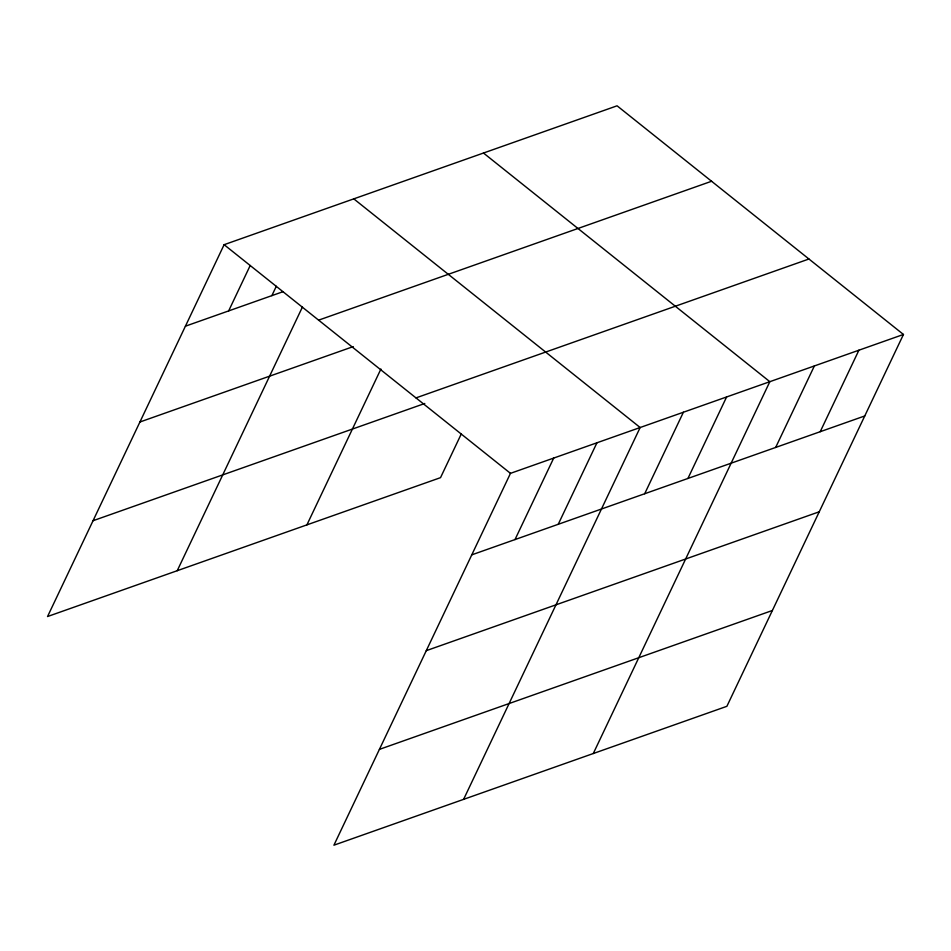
<?xml version="1.0" encoding="UTF-8"?>
<svg xmlns="http://www.w3.org/2000/svg" width="951" height="951" viewBox="0 0 951 951"><rect width="100%" height="100%" fill="white"/><g stroke="black" fill="none" stroke-linecap="round" stroke-linejoin="round"><path stroke-width="1.43" d="M903.45 334.467L510.473 473.348L333.92 845.189L726.885 706.308L903.45 334.467L617.08 105.811L224.115 244.692L47.55 616.533L440.527 477.652L461.378 433.739M228.644 310.918L250.208 265.495M271.867 295.642L276.301 286.287M177.231 570.707L302.454 306.983M306.911 524.869L380.911 369.024M515.002 539.574L553.708 458.073M558.237 524.298L596.931 442.797M463.601 799.363L640.154 427.522L353.796 198.866M644.683 493.747L683.389 412.247M687.918 478.472L726.612 396.959M593.281 753.525L769.835 381.684L483.477 153.028M775.671 447.445L814.377 365.945M820.214 431.706L858.908 350.206M185.409 326.193L283.018 291.695M318.609 320.154L711.586 181.261M139.916 422.006L353.261 346.604M415.979 397.898L808.944 259.005M93.043 520.72L424.776 403.486M471.779 554.849L864.744 415.967M426.286 650.662L819.251 511.781M379.413 749.376L772.378 610.494M224.115 244.692L510.473 473.348"/></g></svg>
